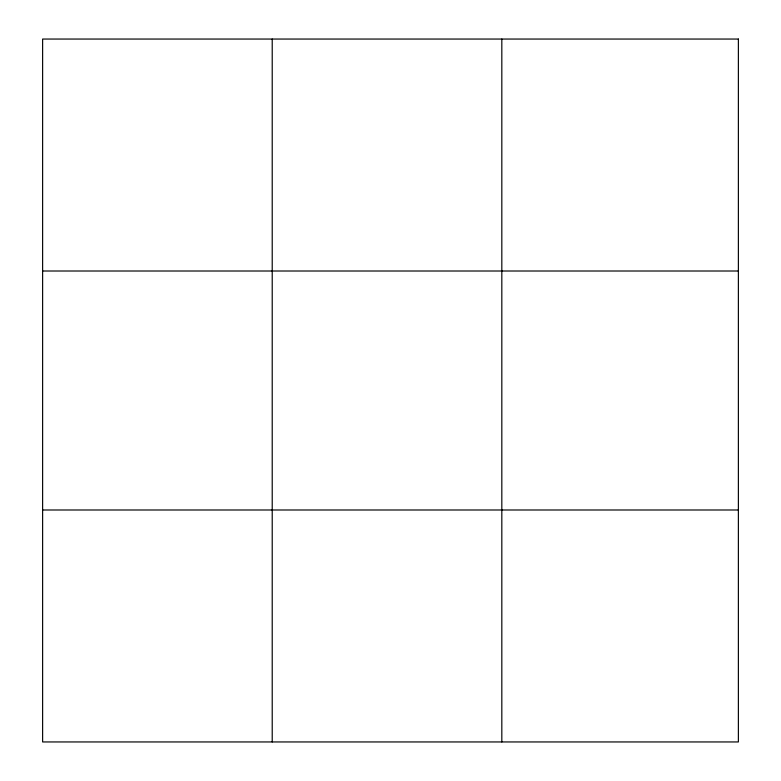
<?xml version="1.0" encoding="UTF-8"?>
<svg xmlns="http://www.w3.org/2000/svg" width="781" height="781" viewBox="0 0 781 781"><rect width="100%" height="100%" fill="white"/><g stroke="black" fill="none" stroke-linecap="round" stroke-linejoin="round"><path stroke-width="1.17" d="M272.218 741.95L272.218 39.05M501.822 741.95L501.822 39.05M42.623 271.007L738.377 271.007M42.623 509.993L738.377 509.993M738.377 39.05L738.377 741.95L42.623 741.95L42.623 39.05L738.377 39.05"/></g></svg>
